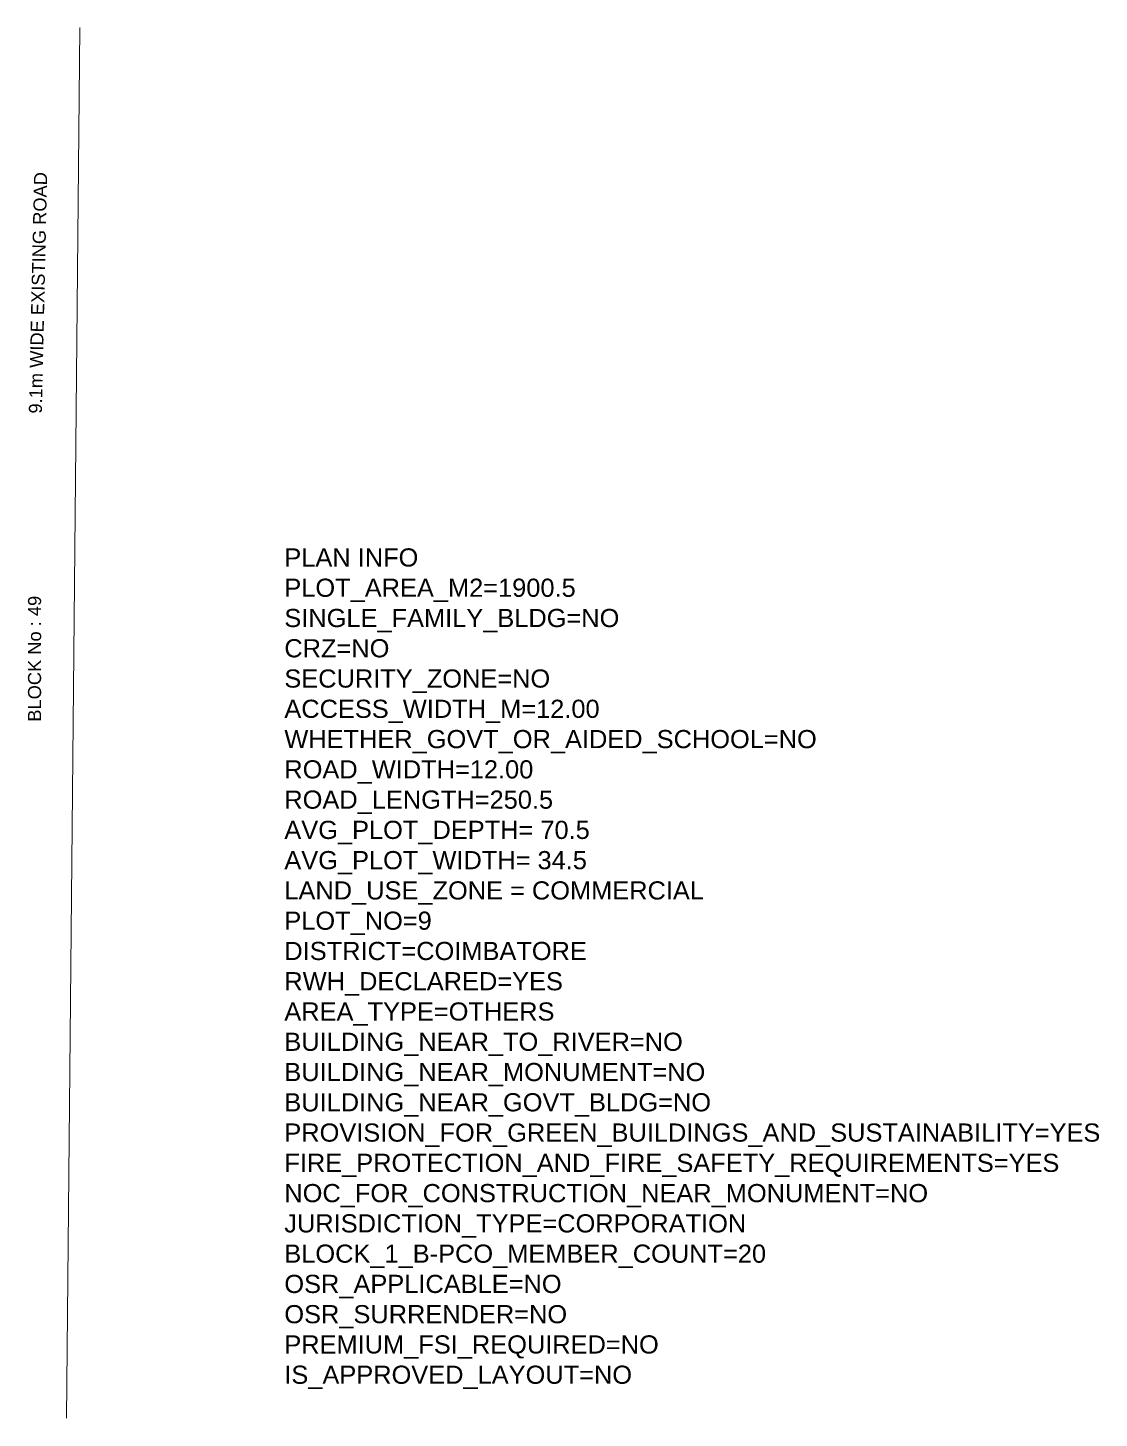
# Model space of a CAD drawing. Header units: metres. Extents: x -1560643 to -1560434, y 43491 to 43663.
# Drawn here: x -1560493.3 to -1560434.3, y 43497.1 to 43573.7 of the extents above; entities that cross this region are included whole.
import ezdxf

# ---------------------------------------------------------------- set-up
doc = ezdxf.new("R2010")
doc.units = ezdxf.units.M
doc.header["$LTSCALE"] = 750
doc.header["$MEASUREMENT"] = 0
doc.layers.get('0').update_dxf_attribs({"lineweight": 5})
doc.layers.add('BLK_1_FLR_0_DRINKING_WATER', color=7, linetype='Continuous', lineweight=5)
doc.layers.add('PLAN_INFO', color=1, linetype='Continuous', plot=False)
doc.styles.add('outer', font='arial.ttf')
doc.styles.get("Standard").update_dxf_attribs({"font": 'arial.ttf'})

# ---------------------------------------------------------------- blocks, each defined once
blk = doc.blocks.new('A$C52BB42CC')
for q in [(5986.5, 265.7), (6016.3, 3280.2)]:
    blk.add_line((6016, 3280.2), q)
at = {"style": 'outer'}
for s, rotation, p in [('9.1m WIDE EXISTING ROAD', 88.7327, (5933.4, 2443.6)), ('BLOCK No : 49', 90, (5931.7, 1775.8))]:
    blk.add_text(s, height=28.347, rotation=rotation, dxfattribs=at).set_placement(p)

msp = doc.modelspace()

# ---------------------------------------------------------------- block references
at = {"layer": 'BLK_1_FLR_0_DRINKING_WATER', "xscale": 0.0254016284015961, "yscale": 0.0254016284015961, "zscale": 0.0254016284015961}
msp.add_blockref('A$C52BB42CC', (-1560643.21924, 43490.36698), dxfattribs=at)

# ---------------------------------------------------------------- texts
at = {"layer": 'PLAN_INFO', "insert": (-1560479.15688, 43545.02021), "char_height": 1, "width": 46.8945595, "attachment_point": 1}
msp.add_mtext('PLAN INFO\\PPLOT_AREA_M2=1900.5\\PSINGLE_FAMILY_BLDG=NO\\PCRZ=NO\\PSECURITY_ZONE=NO\\PACCESS_WIDTH_M=12.00\\PWHETHER_GOVT_OR_AIDED_SCHOOL=NO\\PROAD_WIDTH=12.00\\PROAD_LENGTH=250.5\\PAVG_PLOT_DEPTH= 70.5\\PAVG_PLOT_WIDTH= 34.5\\PLAND_USE_ZONE = COMMERCIAL\\PPLOT_NO=9 \\PDISTRICT=COIMBATORE\\PRWH_DECLARED=YES\\PAREA_TYPE=OTHERS\\PBUILDING_NEAR_TO_RIVER=NO\\PBUILDING_NEAR_MONUMENT=NO\\PBUILDING_NEAR_GOVT_BLDG=NO\\PPROVISION_FOR_GREEN_BUILDINGS_AND_SUSTAINABILITY=YES\\PFIRE_PROTECTION_AND_FIRE_SAFETY_REQUIREMENTS=YES\\PNOC_FOR_CONSTRUCTION_NEAR_MONUMENT=NO\\PJURISDICTION_TYPE=CORPORATION\\PBLOCK_1_B-PCO_MEMBER_COUNT=20\\POSR_APPLICABLE=NO\\POSR_SURRENDER=NO\\PPREMIUM_FSI_REQUIRED=NO\\PIS_APPROVED_LAYOUT=NO', dxfattribs=at)

doc.saveas('drawing.dxf')
